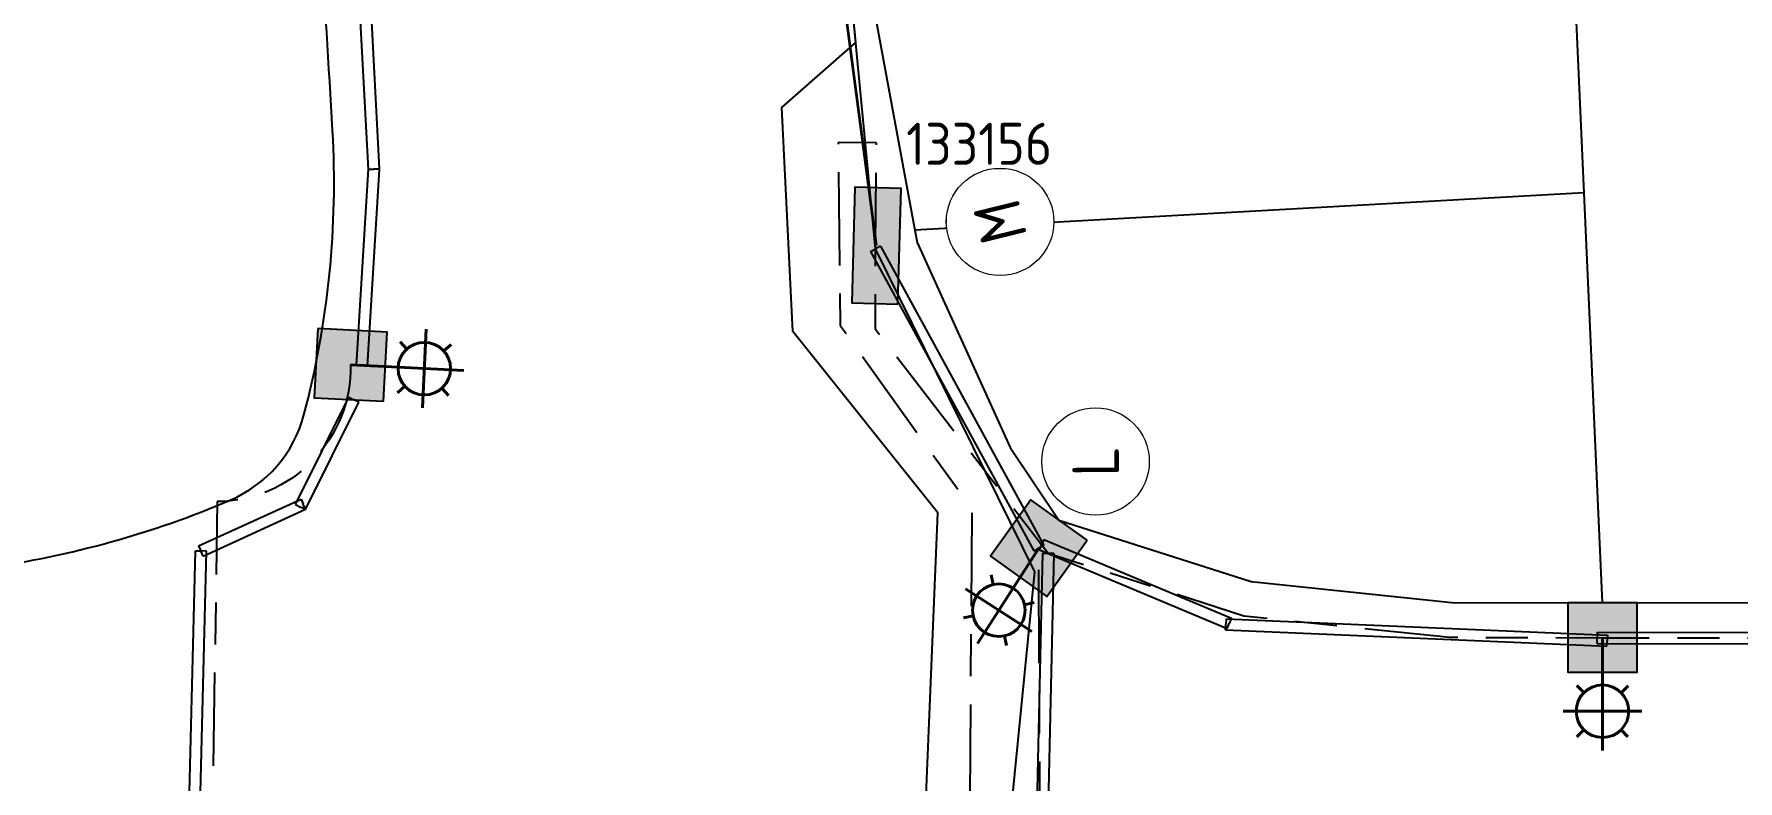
# Model space of a CAD drawing. Extents: x 294483 to 298733, y 6233899 to 6239242.
# Drawn here: x 296287.5 to 296360.4, y 6236407.4 to 6236439.3 of the extents above; entities that cross this region are included whole.
import ezdxf
from ezdxf.enums import TextEntityAlignment as Align

# ---------------------------------------------------------------- set-up
doc = ezdxf.new("R2010")
doc.units = 0
doc.linetypes.add('Cable Exist UG', pattern=[8.2, 4, -1.2, 1.8, -1.2])
for name, color, linetype in [('_User Duct ID', 3, 'Continuous'), ('_User_LV_Exist', 7, 'Continuous'), ('Duct_SP_EXT', 7, 'Continuous'), ('Equip_LV_EXT', 7, 'Continuous'), ('Equip_SP_SL_EXT', 7, 'Continuous'), ('Mains_HV_NEW_U72', 2, 'Continuous'), ('Mains_LV_NEW_T84', 2, 'Continuous'), ('Notes', 7, 'Continuous'), ('SupportsUG_SP_LV_SL_EXT', 7, 'Continuous'), ('Trench_SP_NEW', 2, 'Continuous'), ('UG_Details_SP_MISC', 7, 'Continuous')]:
    doc.layers.add(name, color=color, linetype=linetype)
doc.styles.add('COLUMN_LABEL', font='arial.ttf')
doc.styles.add('iecARIAL', font='arial.ttf', dxfattribs={"height": 2})
doc.styles.add('POLE_LABEL', font='arial.ttf')
doc.styles.get("Standard").update_dxf_attribs({"font": 'isocp.shx'})
doc.linetypes.add('Cable New UG', pattern='A,7,-0.25,["x",Standard,S=2,R=0,X=0.2,Y=-0.8],-2.1', length=9.35)
doc.linetypes.add('IE Trench HV', pattern='A,7,-0.2,["/",Standard,S=3,R=0,X=0.6,Y=-1.4],-2.5', length=9.7)

# ---------------------------------------------------------------- blocks, each defined once
blk = doc.blocks.new('COLUMN_EXT')
blk.add_hatch(color=256).paths.add_polyline_path([(-1.485, 1.485), (-1.485, -1.485), (1.485, -1.485), (1.485, 1.485)])
blk.add_lwpolyline([(-1.485, -1.485), (1.485, -1.485), (1.485, 1.485), (-1.485, 1.485)], close=True)
for tag, height, style, flags, p in [('ASSET_NUM', 2.5, 'COLUMN_LABEL', 8, (2, 2)), ('STRUCTURE_PLANT_NUMBER', 0.2, 'POLE_LABEL', 9, (1.813, 0.031)), ('STREET_CODE', 0.2, 'COLUMN_LABEL', 9, (1.813, -0.2))]:
    blk.add_attdef(tag, text='', height=height, dxfattribs=dict(style=style, flags=flags)).set_placement(p, align=Align.MIDDLE_LEFT)
at = {"flags": 9}
for tag, p in [('STATE', (1.813, -0.8)), ('COLUMN_TYPE', (1.813, -0.4)), ('OWNED_BY', (1.813, -0.6)), ('USAGE', (1.813, -1)), ('LEGEND', (1.813, -1.2)), ('LOCATION', (1.813, -1.4)), ('STREETNAME', (1.813, -1.6)), ('SUBURB', (1.813, -1.8)), ('NOTES', (1.813, -2))]:
    blk.add_attdef(tag, text='', height=0.2, dxfattribs=at).set_placement(p, align=Align.MIDDLE_LEFT)
at = {"flags": 1}
blk.add_attdef('Z', (1.813, -2.351), '', height=0.2, dxfattribs=at)
blk = doc.blocks.new('*U18')
at = {"lineweight": 40}
for p, q in [((2.17, 4.252), (4.741, 0.558)), ((3.82, 4.435), (3.72, 3.881)), ((1.609, 1.12), (5.302, 3.69)), ((1.425, 2.769), (1.979, 2.67)), ((5.486, 2.041), (4.932, 2.14)), ((0, 0), (2.227, 1.55)), ((3.091, 0.375), (3.191, 0.928))]:
    blk.add_line(p, q, dxfattribs=at)
blk.add_circle((3.456, 2.405), 1.5, dxfattribs=at)
at = {"style": 'iecARIAL', "flags": 8}
blk.add_attdef('ASSET_NUM', (1.5, 1.5), '', height=2.5, dxfattribs=at)
for tag, p, height, flags in [('CONSTRUCTED_VOLTAGE', (0.981, -0.653), 0.2, 9), ('CONTROL_TYPE', (0.981, -0.853), 0.2, 9), ('LANTERN_PURPOSE', (0.981, -1.053), 0.2, 9), ('LNUMBER', (2.181, -3.253), 2.5, 8), ('LANTERN_TYPE', (0.981, -1.253), 0.2, 9), ('NO_PHASES', (0.981, -1.453), 0.2, 9), ('OPERATING_VOLTAGE', (0.981, -1.653), 0.2, 9), ('ORIENTATION', (0.981, -1.853), 0.2, 9), ('OWNED_BY', (0.981, -2.053), 0.2, 9), ('STATE', (0.981, -2.253), 0.2, 9), ('USAGE', (0.981, -2.453), 0.2, 9), ('CEXIST', (0.981, -2.653), 0.2, 9), ('CNEW', (0.981, -2.853), 0.2, 9), ('CNUMBER', (0.981, -3.053), 0.2, 9), ('CREMOVE', (0.981, -3.253), 0.2, 9), ('CREPLACE', (0.981, -3.453), 0.2, 9), ('LKINGHEIGHT', (0.981, -3.653), 0.2, 9), ('LBRACKET', (0.981, -3.853), 0.2, 9), ('LBRACKETVOCAB', (0.981, -4.053), 0.2, 9), ('LCATEGORY', (0.981, -4.253), 0.2, 9), ('LCHARGE1', (0.981, -4.453), 0.2, 9), ('LCHARGE1PERCENT', (0.981, -4.653), 0.2, 9), ('LCHARGE2', (0.981, -4.853), 0.2, 9), ('LCHARGE2PERCENT', (0.981, -5.053), 0.2, 9), ('LCHARGE3', (0.981, -5.253), 0.2, 9), ('LCHARGE3PERCENT', (0.981, -5.453), 0.2, 9), ('LEXIST', (0.981, -5.653), 0.2, 9), ('LLAMP', (0.981, -5.853), 0.2, 9), ('LLAMPVOCAB', (0.981, -6.053), 0.2, 9), ('LMAST', (0.981, -6.253), 0.2, 9), ('LMASTVOCAB', (0.981, -6.453), 0.2, 9), ('LNEW', (0.981, -6.653), 0.2, 9), ('LANTNUMBER', (0.981, -6.853), 0.2, 9), ('LOUTREACH', (0.981, -7.253), 0.2, 9), ('LOUTREACHVOCAB', (0.981, -7.453), 0.2, 9), ('LRATECODE', (0.981, -7.653), 0.2, 9), ('LREMOVE', (0.981, -7.853), 0.2, 9), ('LREPLACE', (0.981, -8.053), 0.2, 9), ('LTYPE', (0.981, -8.253), 0.2, 9), ('LTYPEVOCAB', (0.981, -8.453), 0.2, 9), ('LEGEND', (0.981, -8.653), 0.2, 9), ('LOCATION', (0.981, -8.853), 0.2, 9), ('STREETNAME', (0.981, -9.253), 0.2, 9), ('SUBURB', (0.981, -9.453), 0.2, 1), ('NOTES', (0.981, -9.053), 0.2, 9)]:
    blk.add_attdef(tag, p, '', height=height, dxfattribs=dict(flags=flags))
blk = doc.blocks.new('DUCT_INDICATOR')
at = {"color": 7, "lineweight": 9}
blk.add_attdef('CODE', text='', height=1.8, dxfattribs=at).set_placement((-4.396, 4.914), align=Align.MIDDLE_CENTER)
at = {"color": 7, "linetype": 'Continuous'}
blk.add_wipeout([(0, 2.874), (-0.984, 2.701), (-1.603, 2.386), (-2.177, 1.877), (-2.673, 1.056), (-2.874, 0), (-2.738, -0.873), (-2.4, -1.582), (-1.974, -2.089), (-1.133, -2.642), (-0.477, -2.834), (0.747, -2.775), (1.67, -2.339), (2.395, -1.589), (2.694, -1.002), (2.843, -0.422), (2.874, 0), (2.82, 0.556), (2.676, 1.05), (2.485, 1.444), (2.19, 1.862), (1.811, 2.232), (1.321, 2.553), (0.849, 2.746)], dxfattribs=at)
at = {"color": 7, "lineweight": 18}
blk.add_circle((0, 0), 2.874, dxfattribs=at)
at = {"color": 7, "lineweight": 9, "flags": 1}
blk.add_attdef('Z', (0, 0), '', height=0.2, dxfattribs=at)
blk = doc.blocks.new('*U176')
blk.add_hatch(color=256).paths.add_polyline_path([(-2.475, 0.99), (-2.475, -0.99), (2.475, -0.99), (2.475, 0.99)])
blk.add_lwpolyline([(-2.475, -0.99), (2.475, -0.99), (2.475, 0.99), (-2.475, 0.99)], close=True)
at = {"style": 'iecARIAL', "flags": 8}
blk.add_attdef('ASSET_NUM', (1.5, 3.5), '', height=2.5, dxfattribs=at)
for tag, p, flags in [('OWNED_BY', (0, -0.2), 9), ('STATE', (0, -0.4), 9), ('SUPPORT_TYPE', (0, -0.6), 9), ('USAGE', (0, -0.8), 9), ('LEGEND', (0, -1), 9), ('LOCATION', (0, -1.2), 9), ('NOTES', (0, -1.4), 9), ('PARENT', (0, -1.6), 9), ('STREETNAME', (0, -1.8), 9), ('SUBURB', (0, -2), 1)]:
    blk.add_attdef(tag, p, '', height=0.2, dxfattribs=dict(flags=flags))

msp = doc.modelspace()

# ---------------------------------------------------------------- linework, layer by layer
at = {"layer": '_User_LV_Exist', "color": 7, "linetype": 'Cable Exist UG', "flags": 128}
for points in [[(296479.65188, 6236413.3069), (296369.652, 6236413.46938), (296354.65319, 6236413.47926), (296348.11488, 6236413.50134), (296339.2994, 6236414.42532), (296330.9313, 6236417.10901), (296323.54225, 6236426.69062), (296323.53468, 6236430.24299), (296323.58651, 6236434.68951), (296321.94722, 6236434.70865), (296322.03285, 6236426.86769), (296327.65703, 6236419.0238), (296327.50516, 6236397.05708), (296317.08573, 6236391.10907), (296318.4625, 6236356.49884), (296321.82401, 6236356.19945)], [(296301.36232, 6236232.04037), (296306.26566, 6236256.54626), (296304.71091, 6236258.11409), (296305.49419, 6236264.77635), (296306.18065, 6236265.08048), (296309.9921, 6236283.81621), (296313.26105, 6236285.12441), (296313.63657, 6236287.66202), (296314.07526, 6236290.22226), (296311.59111, 6236291.894), (296317.62015, 6236338.17276), (296320.66293, 6236339.08928), (296320.76634, 6236341.67245), (296321.12567, 6236344.52085), (296318.8279, 6236345.9234), (296320.01553, 6236356.67927), (296318.85254, 6236390.35761), (296330.61695, 6236397.1683), (296330.52622, 6236417.32896)]]:
    msp.add_lwpolyline(points, dxfattribs=at)
msp.add_lwpolyline([(296301.08193, 6236425.17819, -0.41545495), (296295.37535, 6236419.3257), (296295.0239, 6236396.72535, -0.26228421), (296303.19725, 6236371.5604), (296298.0099, 6236314.24136), (296280.12879, 6236214.75738)], format="xyb", dxfattribs=at)
at = {"layer": 'Duct_SP_EXT'}
for p, q in [((296301.83847, 6236433.546), (296301.41522, 6236441.51353)), ((296302.31779, 6236433.57146), (296301.89455, 6236441.53899)), ((296301.3254, 6236425.16861), (296301.83857, 6236433.57336)), ((296301.80451, 6236425.13936), (296302.31768, 6236433.5441)), ((296301.83847, 6236433.546), (296302.07813, 6236433.55873)), ((296301.83857, 6236433.57336), (296302.07813, 6236433.55873)), ((296302.31779, 6236433.57146), (296302.07813, 6236433.55873)), ((296302.31768, 6236433.5441), (296302.07813, 6236433.55873)), ((296323.3329, 6236430.03447), (296323.54366, 6236430.14926)), ((296323.3329, 6236430.03447), (296330.31545, 6236417.21417)), ((296323.75443, 6236430.26406), (296323.54366, 6236430.14926)), ((296323.75443, 6236430.26406), (296330.73699, 6236417.44376)), ((296301.3254, 6236425.16861), (296301.56496, 6236425.15399)), ((296301.80451, 6236425.13936), (296301.56496, 6236425.15399)), ((296298.72224, 6236419.19892), (296301.00569, 6236423.79121)), ((296299.15204, 6236418.98521), (296301.43549, 6236423.5775)), ((296301.00569, 6236423.79121), (296301.22059, 6236423.68435)), ((296301.43549, 6236423.5775), (296301.22059, 6236423.68435)), ((296294.5775, 6236417.43025), (296298.95728, 6236419.43195)), ((296294.77702, 6236416.99368), (296299.15681, 6236418.99538)), ((296298.72224, 6236419.19892), (296298.93714, 6236419.09206)), ((296299.15204, 6236418.98521), (296298.93714, 6236419.09206)), ((296298.95728, 6236419.43195), (296299.05704, 6236419.21366)), ((296299.15681, 6236418.99538), (296299.05704, 6236419.21366)), ((296294.5775, 6236417.43025), (296294.67726, 6236417.21197)), ((296330.73699, 6236417.44376), (296330.52622, 6236417.32896)), ((296330.56319, 6236417.26193), (296330.65619, 6236417.48318)), ((296330.74918, 6236417.70443), (296330.65619, 6236417.48318)), ((296330.74918, 6236417.70443), (296338.7704, 6236414.33287)), ((296293.93824, 6236396.94039), (296294.43733, 6236417.21787)), ((296294.41809, 6236396.92858), (296294.91719, 6236417.20606)), ((296294.43733, 6236417.21787), (296294.67726, 6236417.21197)), ((296294.91719, 6236417.20606), (296294.67726, 6236417.21197)), ((296294.77702, 6236416.99368), (296294.67726, 6236417.21197)), ((296330.69136, 6236417.1145), (296330.23928, 6236397.38484)), ((296330.31545, 6236417.21417), (296330.52622, 6236417.32896)), ((296330.56319, 6236417.26193), (296338.58441, 6236413.89037)), ((296330.69136, 6236417.1145), (296330.9313, 6236417.10901)), ((296331.17123, 6236417.10351), (296330.71916, 6236397.37384)), ((296331.17123, 6236417.10351), (296330.9313, 6236417.10901)), ((296338.52176, 6236413.83146), (296338.53207, 6236414.07124)), ((296338.52176, 6236413.83146), (296354.83546, 6236413.1301)), ((296338.54238, 6236414.31102), (296338.53207, 6236414.07124)), ((296338.54238, 6236414.31102), (296354.85608, 6236413.60966)), ((296338.58441, 6236413.89037), (296338.6774, 6236414.11162)), ((296338.7704, 6236414.33287), (296338.6774, 6236414.11162)), ((296354.83546, 6236413.1301), (296354.84577, 6236413.36988)), ((296354.85608, 6236413.60966), (296354.84577, 6236413.36988))]:
    msp.add_line(p, q, dxfattribs=at)
at = {"layer": 'Mains_HV_NEW_U72', "color": 10, "linetype": 'Cable New UG', "ltscale": 0.75, "flags": 128}
msp.add_lwpolyline([(296358.79311, 6236149.06662), (296341.66849, 6236155.77087), (296346.16148, 6236167.24731), (296339.23559, 6236169.51063), (296293.83688, 6236184.48007), (296298.44316, 6236200.10055), (296294.77445, 6236213.30752), (296300.70941, 6236231.84645), (296307.16257, 6236260.94002), (296316.46099, 6236312.13031), (296322.17086, 6236356.20125), (296322.8051, 6236370.33406), (296324.25992, 6236384.16263), (296328.09446, 6236393.39294), (296330.35822, 6236416.31382), (296323.54366, 6236430.14926), (296321.09624, 6236455.68155), (296314.22656, 6236505.94109), (296312.22336, 6236520.59677), (296309.0793, 6236536.49911), (296284.34637, 6236532.06484), (296288.69593, 6236509.40902), (296272.02642, 6236506.52409)], dxfattribs=at)
at = {"layer": 'Mains_LV_NEW_T84', "color": 170, "linetype": 'Cable New UG', "ltscale": 0.75}
msp.add_lwpolyline([(296370.17913, 6236337.21889), (296366.11407, 6236337.7693), (296365.55426, 6236332.66341), (296385.17753, 6236330.33357), (296389.17805, 6236364.45746), (296389.68521, 6236372.36797), (296390.76282, 6236385.67192), (296376.57041, 6236401.37319), (296373.65922, 6236402.27575), (296352.37901, 6236402.6826), (296337.8431, 6236400.84039), (296325.40878, 6236399.49537), (296326.20489, 6236418.83913), (296320.00142, 6236426.61566), (296319.52919, 6236436.20036), (296322.69631, 6236438.98913), (296321.09624, 6236455.68155), (296320.28563, 6236466.03867), (296326.36477, 6236473.29671), (296350.97147, 6236476.0143), (296350.97147, 6236476.0143), (296472.78496, 6236476.0171), (296482.22574, 6236476.11016), (296482.10231, 6236487.30337)], dxfattribs=at)
at = {"layer": 'Notes'}
msp.add_line((296353.86493, 6236432.55104), (296325.22919, 6236430.94896), dxfattribs=at)
at = {"layer": 'Notes', "flags": 128}
for points in [[(296354.65423, 6236414.99153), (296353.30563, 6236444.99356)], [(296323.34746, 6236443.36323), (296323.57271, 6236439.89817), (296325.22919, 6236430.94896)], [(296325.22919, 6236430.94896), (296325.32707, 6236430.42017), (296329.29782, 6236421.63702)], [(296329.29782, 6236421.63702), (296331.38937, 6236418.53735)], [(296331.38937, 6236418.53735), (296339.6099, 6236415.90099), (296348.19581, 6236415.00107), (296354.65423, 6236414.99153)], [(296503.47678, 6236414.7717), (296354.65423, 6236414.99153)]]:
    msp.add_lwpolyline(points, dxfattribs=at)
msp.add_lwpolyline([(296285.52907, 6236416.4982, 0.06606742), (296295.92314, 6236419.38673, 0.23147605), (296299.08421, 6236423.04326, 0.07891544), (296300.3106, 6236435.21626, 0.00335746), (296299.77407, 6236443.61284)], format="xyb", dxfattribs=at)
msp.add_lwpolyline([(296285.52907, 6236416.4982, 0.06606742), (296295.92314, 6236419.38673, 0.23147605), (296299.08421, 6236423.04326, 0.07891544), (296300.3106, 6236435.21626, 0.00335746), (296299.77407, 6236443.61284)], format="xyb", dxfattribs=at)
at = {"layer": 'Notes'}
for centre, radius, start, end in [((295674.83152, 6236399.46465), 626.5, 3.27139622, 4.04086732), ((296261.37415, 6236432.9907), 39, 345.222715, 3.2713962), ((296293.76612, 6236424.44611), 5.5, 293.0904709, 345.222715), ((296279.84359, 6236457.10209), 41, 277.9709063, 293.0904709)]:
    msp.add_arc(centre, radius, start, end, dxfattribs=at)
at = {"layer": 'Trench_SP_NEW', "color": 10, "linetype": 'IE Trench HV', "lineweight": 35, "ltscale": 0.35, "flags": 128}
msp.add_lwpolyline([(296323.57777, 6236430.28653), (296321.86558, 6236443.26689), (296320.25852, 6236465.53748), (296320.11204, 6236467.20427)], dxfattribs=at)
at = {"layer": 'UG_Details_SP_MISC', "ltscale": 0.5}
for p, q in [((296354.41568, 6236413.25223), (296354.41616, 6236413.49223)), ((296354.41568, 6236413.25223), (296504.35884, 6236412.95415)), ((296354.41663, 6236413.73223), (296354.41616, 6236413.49223)), ((296354.41663, 6236413.73223), (296504.19882, 6236413.43447))]:
    msp.add_line(p, q, dxfattribs=at)

# ---------------------------------------------------------------- block references
at = {"layer": 'Equip_LV_EXT'}
ref = msp.add_blockref('*U176', (296323.57777, 6236430.28653), dxfattribs=dict(at, rotation=88.45280534388392))
ref.add_attrib('ASSET_NUM', '133156', dxfattribs={"layer": '0', "height": 1.8}).set_placement((296327.97503, 6236434.64564), align=Align.MIDDLE_CENTER)
at = {"layer": 'Equip_SP_SL_EXT'}
for p, xscale, yscale, zscale, rotation in [((296301.08193, 6236425.17829), 0.7499999999999999, 0.7499999999999999, 0.7499999999999999, 322.2880032450836), ((296330.52622, 6236417.32896), 0.7499999999999999, 0.7499999999999999, 0.7499999999999999, 202.370075891675), ((296354.65204, 6236413.50654), 0.7500000000000001, 0.7500000000000001, 0.7500000000000001, 235.0747651094178)]:
    msp.add_blockref('*U18', p, dxfattribs=dict(at, xscale=xscale, yscale=yscale, zscale=zscale, rotation=rotation))
at = {"layer": 'SupportsUG_SP_LV_SL_EXT'}
for p, rotation in [((296301.08193, 6236425.17819), 267.1235278107563), ((296330.52622, 6236417.32896), 144.4617169817034), ((296354.65204, 6236413.50654), 179.9153667351321)]:
    msp.add_blockref('COLUMN_EXT', p, dxfattribs=dict(at, rotation=rotation))

# ---------------------------------------------------------------- next in the draw order: block references
at = {"layer": '_User Duct ID'}
ref = msp.add_blockref('DUCT_INDICATOR', (296328.86952, 6236431.30542), dxfattribs=dict(at, xscale=0.8, yscale=0.8, zscale=0.8, rotation=103.8615259150568))
ref.add_attrib('CODE', 'M', dxfattribs={"layer": '0', "height": 2, "rotation": 103.8615259}).set_placement((296328.86952, 6236431.30542), align=Align.MIDDLE_CENTER)
ref = msp.add_blockref('DUCT_INDICATOR', (296332.9567, 6236421.04223), dxfattribs=dict(at, xscale=0.7999999999999999, yscale=0.7999999999999999, zscale=0.7999999999999999, rotation=90.19304970531908))
ref.add_attrib('CODE', 'L', dxfattribs={"layer": '0', "height": 2, "rotation": 90.1930497}).set_placement((296332.9567, 6236421.04223), align=Align.MIDDLE_CENTER)

doc.saveas('drawing.dxf')
